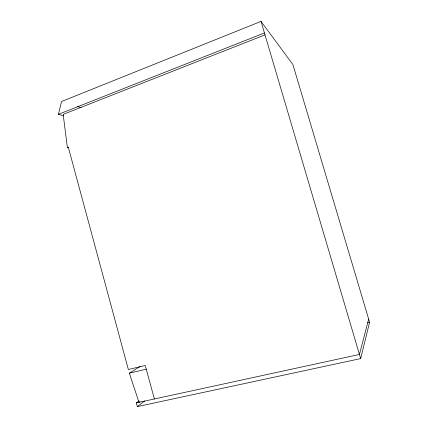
<?xml version="1.0" encoding="UTF-8"?>
<svg xmlns="http://www.w3.org/2000/svg" width="428" height="428" viewBox="0 0 428 428"><rect width="100%" height="100%" fill="white"/><g stroke="black" fill="none" stroke-linecap="round" stroke-linejoin="round"><path stroke-width="0.64" d="M139.004 400.897L136.334 402.898L137.329 406.6L360.66 358.594L369.599 322.247L292.891 64.526L261.021 21.4L61.557 101.516L58.401 114.324L63.531 115.721M368.663 319.111L359.44 354.454L136.334 402.898M137.329 406.6L144.723 400.934M140.042 401.523L138.982 402.325L129.352 373.168L140.058 366.534M58.401 114.324L264.434 32.951M265.002 34.882L63.178 114.367L67.346 147.446L68.657 147.681M67.346 147.446L68.277 147.098L128.357 369.492L145.258 365.491L154.374 398.982M129.352 373.168L146.269 369.198M367.652 322.696L369.599 322.247M77.463 106.492L81.277 107.685M261.021 21.4L360.66 358.594"/></g></svg>
